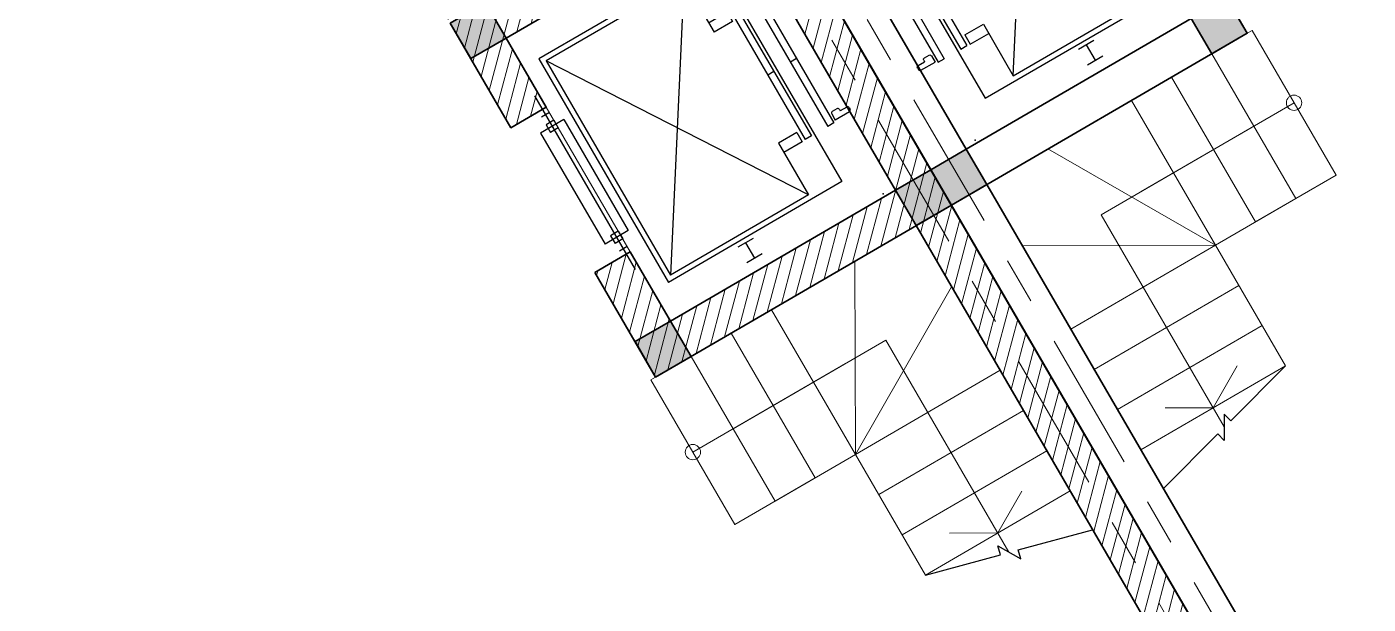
# Model space of a CAD drawing. Header units: millimetres. Extents: x 567980 to 569372, y 2065777 to 2066674.
# Drawn here: x 568860.16 to 568867.37, y 2066166.24 to 2066169.34 of the extents above; entities that cross this region are included whole.
import ezdxf

# ---------------------------------------------------------------- set-up
doc = ezdxf.new("R2010")
doc.units = ezdxf.units.MM
doc.linetypes.add('CENTER', pattern=[3, 1.5, -0.5, 0.5, -0.5])
for name, color, linetype, lineweight in [('A-COT VACH', 2, 'Continuous', 35), ('A-HATCH', 251, 'Continuous', 5), ('A-NET CAT', 214, 'Continuous', 30), ('A-NET THAY', 125, 'Continuous', 18), ('A-NOI THAT', 44, 'Continuous', 9), ('A-TRUC', 250, 'CENTER', 5), ('A-TUONG', 255, 'Continuous', 35), ('boDnv', 54, 'Continuous', 25)]:
    doc.layers.add(name, color=color, linetype=linetype, lineweight=lineweight)
for name, color, linetype in [('A-NOITHAT', 252, 'Continuous'), ('ChiaLo', 128, 'CENTER'), ('LoLK', 6, 'Continuous')]:
    doc.layers.add(name, color=color, linetype=linetype)

# ---------------------------------------------------------------- blocks, each defined once
blk = doc.blocks.new('NEN')
at = {"layer": 'ChiaLo', "ltscale": 5}
blk.add_lwpolyline([(173.8139917617664, -213.9252252418082), (163.7664364567026, -196.6322604177985)], dxfattribs=at)
at = {"layer": 'LoLK'}
for points in [[(168.954325904022, -193.6179938262794), (163.7664364569355, -196.6322604177985), (173.8139917618828, -213.9252252415754), (179.0018812089693, -210.9109586507548)], [(163.7664364570519, -196.6322604175657), (156.8492505273316, -200.651282539824), (166.8968058320461, -217.9442473638337), (173.8139917619992, -213.9252252413426)]]:
    blk.add_lwpolyline(points, close=True, dxfattribs=at)
blk = doc.blocks.new('NEN B')
at = {"layer": 'LoLK'}
for points in [[(-112.6872999265324, 20.00000000046566), (-120.6872999267653, 20.00000000023283), (-120.6872999269981, 2.328306436538696e-10), (-112.6872999265324, 2.328306436538696e-10)], [(-106.6872999265324, 20.00000000023283), (-112.6872999265324, 20.00000000023283), (-112.6872999265324, 2.328306436538696e-10), (-106.6872999269981, -4.656612873077393e-10)]]:
    blk.add_lwpolyline(points, close=True, dxfattribs=at)
blk = doc.blocks.new('AP11B2')
at = {"layer": 'A-NOITHAT'}
for p, q in [((-435.0000000009313, 1391.603832304027), (-435.0000000009313, 1441.603832304019)), ((-385.0000000009313, 1391.603832304027), (-385.0000000009313, 1441.603832304019)), ((-335.0000000009313, 1441.603832304019), (-385.0000000009313, 1441.603832304019)), ((359.9999999990687, 1491.603832304019), (-360.0000000009313, 1491.603832304019)), ((-360.0000000009313, 1341.603832304019), (-360.0000000009313, 1491.603832304019)), ((-335.0000000009313, 1391.603832304027), (-335.0000000009313, 1441.603832304019)), ((384.9999999990687, 1441.603832304019), (334.9999999990687, 1441.603832304019)), ((334.9999999990687, 1391.603832304027), (334.9999999990687, 1441.603832304019)), ((359.9999999990687, 1341.603832304019), (359.9999999990687, 1491.603832304019)), ((384.9999999990687, 1391.603832304027), (384.9999999990687, 1441.603832304019)), ((434.9999999990687, 1391.603832304027), (434.9999999990687, 1441.603832304019)), ((557.9627270745113, 1416.603832304019), (-568.2546845125034, 1416.603832304019)), ((-335.0000000009313, 1391.603832304027), (-385.0000000009313, 1391.603832304027)), ((384.9999999990687, 1391.603832304027), (334.9999999990687, 1391.603832304027)), ((-725.0000000009313, 166.1255714344661), (-725.0000000009313, 1291.603832304019)), ((724.9999999990687, 1291.603832304019), (-725.0000000009313, 1291.603832304019)), ((359.9999999990687, 1341.603832304019), (-360.0000000009313, 1341.603832304019)), ((724.9999999990687, 166.1255714344588), (724.9999999990687, 1291.603832304019)), ((-695.0000000009313, 366.1255714344516), (-695.0000000009313, 1261.603832304019)), ((694.9999999990687, 1261.603832304019), (-695.0000000009313, 1261.603832304019)), ((694.9999999990687, 366.1255714344516), (-695.0000000009313, 1261.603832304019)), ((-695.0000000009313, 366.1255714344516), (694.9999999990687, 1261.603832304019)), ((694.9999999990687, 366.1255714344516), (694.9999999990687, 1261.603832304019)), ((-850.0000000009313, 757.1255714344661), (-850.0000000009313, 857.1255714344661)), ((-750.0000000009313, 757.1255714344661), (-750.0000000009313, 857.1255714344661)), ((749.9999999990687, 757.1255714344661), (749.9999999990687, 857.1255714344661)), ((849.9999999990687, 757.1255714344661), (849.9999999990687, 857.1255714344661)), ((-750.0000000009313, 807.1255714344588), (-850.0000000009313, 807.1255714344588)), ((749.9999999990687, 807.1255714344588), (849.9999999990687, 807.1255714344516)), ((-360.0000000009313, 366.1255714344516), (-695.0000000009313, 366.1255714344516)), ((-420.0000000009313, 246.1255714344588), (-420.0000000009313, 366.1255714344516)), ((-360.0000000009313, 246.1255714344588), (-360.0000000009313, 366.1255714344516)), ((694.9999999990687, 366.1255714344516), (359.9999999990687, 366.1255714344516)), ((359.9999999990687, 246.1255714344516), (359.9999999990687, 366.1255714344516)), ((419.9999999990687, 246.1255714344516), (419.9999999990687, 366.1255714344516)), ((-360.0000000009313, 246.1255714344588), (-420.0000000009313, 246.1255714344588)), ((417.3913043467328, 226.1255714344588), (-417.3913043485954, 226.1255714344661)), ((-417.3913043485954, 186.1255714344588), (-417.3913043485954, 226.1255714344661)), ((-9.313225746154785e-10, 186.1255714344516), (-9.313225746154785e-10, 226.1255714344661)), ((419.9999999990687, 246.1255714344516), (359.9999999990687, 246.1255714344516)), ((417.3913043467328, 186.1255714344516), (417.3913043467328, 226.1255714344588)), ((724.9999999990687, 166.1255714344588), (-725.0000000009313, 166.1255714344661)), ((417.3913043467328, 186.1255714344516), (-417.3913043485954, 186.1255714344588)), ((417.3913043467328, 79.48334088382398), (-417.3913043485954, 79.48334088382398)), ((-417.3913043485954, 39.48334088382398), (-417.3913043485954, 79.48334088382398)), ((-9.313225746154785e-10, 39.48334088382398), (-9.313225746154785e-10, 79.48334088382398)), ((417.3913043467328, 39.48334088382398), (417.3913043467328, 79.48334088382398)), ((417.3913043467328, 39.48334088382398), (-417.3913043485954, 39.48334088382398)), ((-407.3913043476641, -66.86999999999534), (-407.3913043476641, 25)), ((-367.3913043485954, 25), (-407.3913043476641, 25)), ((-357.3913043485954, -15), (-357.3913043485954, 15)), ((357.3913043467328, -15), (357.3913043467328, 15)), ((407.3913043458015, 25), (367.3913043467328, 25)), ((407.3913043458015, -66.86999999999534), (407.3913043458015, 25)), ((-377.3913043476641, -66.86999999999534), (-377.3913043476641, -24.99999999999272)), ((-367.3913043485954, -24.99999999999272), (-377.3913043476641, -24.99999999999272)), ((377.3913043458015, -24.99999999999272), (367.3913043467328, -24.99999999999272)), ((377.3913043458015, -66.86999999999534), (377.3913043458015, -24.99999999999272)), ((-387.3913043485954, -76.86999999999534), (-397.3913043485954, -76.86999999999534)), ((397.3913043467328, -76.86999999999534), (387.3913043467328, -76.86999999999534))]:
    blk.add_line(p, q, dxfattribs=at)
for centre, start, end in [((-367.3913043485954, 15), 0, 90), ((367.3913043467328, 15), 90, 180), ((-397.3913043485954, -66.86999999999534), 180, 270), ((-387.3913043485954, -66.86999999999534), 270, 0), ((-367.3913043485954, -15), 270, 0), ((367.3913043467328, -15), 180, 270), ((387.3913043467328, -66.86999999999534), 180, 270), ((397.3913043467328, -66.86999999999534), 270, 0)]:
    blk.add_arc(centre, 10, start, end, dxfattribs=at)
for p in [(-900.0000000009313, 0), (899.9999999990687, 0)]:
    blk.add_point(p, dxfattribs=at)
blk = doc.blocks.new('cot 220')
at = {"layer": 'A-COT VACH'}
h = blk.add_hatch(color=256, dxfattribs=at)
h.dxf.hatch_style = 1
h.paths.add_polyline_path([(110.0000037951395, 109.9999999980937), (-109.9999962048605, 109.9999999980937), (-109.9999962048605, -110.0000000019063), (110.0000037951395, -110.0000000019063)])
blk.add_lwpolyline([(-109.9999962048605, -110.0000000019063), (110.0000037951395, -110.0000000019063), (110.0000037951395, 109.9999999980937), (-109.9999962048605, 109.9999999980937)], close=True, dxfattribs=at)
blk = doc.blocks.new('MB T1 T1 N')
at = {"layer": 'A-HATCH'}
h = blk.add_hatch(dxfattribs=at)
h.set_pattern_fill('ANSI31', color=256, scale=0.5)
h.set_pattern_definition([(45, (-245.6974602016853, -2), (-0.04419417382415922, 0.04419417382415922), [])])
h.paths.add_polyline_path([(-5.780000000144355, -2.219995999941602), (-5.149999999906868, -2.219995999941602), (-5.149999999906868, -2), (-6.000000000116415, -2), (-6.000000000116415, -4), (-5.780000000144355, -4)])
h.paths.add_polyline_path([(-5.780000000144355, -5.199999999953434), (-6.000000000116415, -5.199999999953434), (-6.000000000116415, -8.205005490453914), (-5.780000000144355, -8.205005490453914)])
h.paths.add_polyline_path([(-5.780000000144355, -12.38999600009993), (-5.650000000139698, -12.38999600009993), (-5.650000000139698, -12.76999199995771), (-5.780000000144355, -12.76999199995771), (-5.780000000144355, -12.87999200006016), (-5.540000000153668, -12.87999200006016), (-5.540000000153668, -12.27999599999748), (-5.780000000144355, -12.27999599999748), (-5.780000000144355, -11.80500549031422), (-6.000000000116415, -11.80500549031422), (-6.000000000116415, -13.28999600000679), (-5.780000000144355, -13.28999600000679)])
h.paths.add_polyline_path([(-5.780000000144355, -14.18999600014649), (-6.000000000116415, -14.18999600014649), (-6.000000000116415, -17.11000000010245), (-4.855000000097789, -17.11000000010245), (-4.855000000097789, -16.77999599999748), (-5.780000000144355, -16.77999599999748)])
h.paths.add_polyline_path([(0, -7.729995999950916), (-0.2199999999720603, -7.729995999950916), (-0.2199999999720603, -12.49999599996954), (-0.1099999999860302, -12.49999599996954), (-0.1099999999860302, -16.77999599999748), (-1.255000000004657, -16.77999599999748), (-1.255000000004657, -17.10999600007199), (0, -17.10999600007199)])
h.paths.add_polyline_path([(0, -5.529995999997482), (-1.839999999967404, -5.529995999997482), (-1.839999999967404, -6.17999600013718), (-1.619999999995343, -6.17999600013718), (-1.619999999995343, -5.749995999969542), (-0.2199999999720603, -5.749995999969542), (-0.2199999999720603, -7.509995999978855), (-1.619999999995343, -7.509995999978855), (-1.619999999995343, -7.079996000044048), (-1.839999999967404, -7.079996000044048), (-1.839999999967404, -7.729995999950916), (0, -7.729995999950916)])
h.paths.add_polyline_path([(0, -2), (-0.8999999999068677, -2), (-0.8999999999068677, -2.219995999941602), (-0.1099999999860302, -2.219995999941602), (-0.1099999999860302, -3.820000000065193), (-1.729999999981374, -3.820000000065193), (-1.729999999981374, -3.119997596601024), (-1.839999999967404, -3.119997469708323), (-1.839999999967404, -4.03000000002794), (-1.729999999981374, -4.03000000002794), (-1.729999999981374, -3.930000000167638), (-0.1099999999860302, -3.930000000167638), (-0.1099999999860302, -5.529995999997482), (0, -5.529995999997482)])
h.paths.add_polyline_path([(-1.5, -2), (-2.349999999976717, -2), (-2.349999999976717, -2.219996893312782), (-1.839999999967404, -2.219997469801456), (-1.839999999967404, -2.319997596554458), (-1.729999999981374, -2.319997596554458), (-1.729999999981374, -2.219997596694157), (-1.5, -2.21999793080613)])
h.paths.add_polyline_path([(-1.729999999981374, -4.830000000074506), (-1.839999999967404, -4.830000000074506), (-1.839999999967404, -5.529995999997482), (-1.729999999981374, -5.529995999997482)], flags=17)
h.paths.add_polyline_path([(-0.3499999999767169, -4.859996000071988), (-0.1099999999860302, -4.859996000071988), (-0.1099999999860302, -4.729995999950916), (-0.4599999999627471, -4.729995999950916), (-0.4599999999627471, -5.529995999997482), (-0.3499999999767169, -5.529995999997482)], flags=17)
at = {"layer": 'A-NET CAT'}
blk.add_lwpolyline([(-1.119999999995343, -9.379713737871498), (-0.7168689490063116, -9.487732377601787), (-0.7039279966847971, -9.439436086220667), (-0.6332173185655847, -9.561910573393106), (-0.6202763663604856, -9.513614282011986), (-0.2201106759021059, -9.620838355505839)], dxfattribs=at)
at = {"layer": 'A-NET THAY', "ltscale": 100}
for p, q in [((-1.619999999995343, -7.079996000044048), (-1.619999999995343, -6.17999600013718)), ((-1.619999999995343, -8.629713737871498), (-1.619999999995343, -7.729999999981374)), ((-1.369999999995343, -8.629713737871498), (-1.369999999995343, -7.729999999981374)), ((-1.119999999995343, -8.629713737871498), (-0.6006710005458444, -7.729548536241055)), ((-1.119999999995343, -8.629713737871498), (-1.119999999995343, -7.729999999981374)), ((-1.119999999878928, -8.629713737871498), (-0.2199999999720603, -8.110098495613784)), ((-1.869999999995343, -8.629713737871498), (-1.369999999995343, -8.629713737871498)), ((-1.619999999995343, -8.629713737871498), (-1.119999999995343, -8.629713737871498)), ((-1.119999999995343, -8.629713737871498), (-1.119999999995343, -9.379713737871498)), ((-1.119999999995343, -8.629713737871498), (-0.2199999999720603, -8.629713737871498)), ((-1.119999999995343, -8.879713737871498), (-0.2199999999720603, -8.879713737871498)), ((-1.119999999995343, -9.129713737871498), (-0.2199999999720603, -9.129713737871498)), ((-1.119999999995343, -9.379713737871498), (-0.2199999999720603, -9.379713737871498))]:
    blk.add_line(p, q, dxfattribs=at)
at = {"layer": 'A-NET THAY', "color": 251, "ltscale": 10}
for p, q in [((-1.869999999995343, -8.179856868926436), (-0.9199999999254942, -8.179856868926436)), ((-1.619999999995343, -8.179856868926436), (-0.6699999999254942, -8.179856868926436)), ((-0.6699999999254942, -9.498201100388542), (-0.6699999999254942, -8.179856868926436))]:
    blk.add_line(p, q, dxfattribs=at)
at = {"layer": 'A-NET THAY', "ltscale": 100}
blk.add_lwpolyline([(-1.869999999995343, -8.629713737871498), (-1.869999999995343, -7.729999999981374), (-1.839999999967404, -7.729999999981374)], dxfattribs=at)
at = {"layer": 'A-NET THAY', "ltscale": 10}
blk.add_lwpolyline([(-0.4458215810591355, -9.249713737983257), (-0.6699999999254942, -9.379713737871498), (-0.8941784187918529, -9.249713737983257)], dxfattribs=at)
blk.add_circle((-1.869999999995343, -8.179856868926436), 0.04118169652319921, dxfattribs=at)
at = {"layer": 'A-NET THAY', "ltscale": 100}
for p in [(-1.869999999995343, -8.629713737871498), (-1.869999999995343, -8.629713737871498), (-1.619999999995343, -8.629713737871498), (-1.619999999995343, -8.629713737871498), (-1.369999999995343, -8.629713737871498), (-1.369999999995343, -8.629713737871498)]:
    blk.add_point(p, dxfattribs=at)
at = {"layer": 'A-TRUC', "ltscale": 0.5}
blk.add_line((-0.1099999999860302, -16.88999600009993), (-0.1099999999860302, -2.109996000071988), dxfattribs=at)
at = {"layer": 'A-TUONG'}
for p, q in [((0, -17.10999600007199), (0, -2)), ((-0.2199999999720603, -12.49999599996954), (-0.2199999999720603, -7.729995999950916))]:
    blk.add_line(p, q, dxfattribs=at)
at = {"layer": 'A-TUONG', "ltscale": 100}
blk.add_lwpolyline([(-1.839999999967404, -7.079996000044048), (-1.839999999967404, -7.729995999950916), (0, -7.729995999950916), (0, -5.529995999997482), (-1.839999999967404, -5.529995999997482), (-1.839999999967404, -6.17999600013718), (-1.619999999995343, -6.17999600013718), (-1.619999999995343, -5.749995999969542), (-0.2199999999720603, -5.749995999969542), (-0.2199999999720603, -7.509995999978855), (-1.619999999995343, -7.509995999978855), (-1.619999999995343, -7.079996000044048)], close=True, dxfattribs=at)
at = {"layer": 'Defpoints'}
blk.add_lwpolyline([(-6.000000000116415, -17.00000093597919), (0, -17.00000093597919), (0, -2), (-6.000000000116415, -2)], close=True, dxfattribs=at)
at = {"layer": 'A-COT VACH', "xscale": -0.001, "yscale": 0.001, "zscale": 0.001}
for p in [(-1.729999996139668, -5.639992000069469), (-1.729999996139668, -7.620000000111759), (-0.1099999961443245, -7.620000000111759)]:
    blk.add_blockref('cot 220', p, dxfattribs=at)
at = {"layer": 'A-NOI THAT', "linetype": 'Continuous', "xscale": 0.0009583333333333349, "yscale": 0.0009583333333333349, "zscale": 0.0009583333333333349, "rotation": 90}
blk.add_blockref('AP11B2', (-0.2863796607125551, -6.629996000090614), dxfattribs=at)
blk = doc.blocks.new('MBT1 A1')
at = {"layer": 'A-NET CAT'}
blk.add_lwpolyline([(1.120000000111759, -9.379713737638667), (0.7168689491227269, -9.487732377136126), (0.7039279968012124, -9.439436085987836), (0.633217318682, -9.561910572927445), (0.6202763663604856, -9.513614281779155), (0.2201106760185212, -9.620838355505839)], dxfattribs=at)
at = {"layer": 'A-NET THAY', "ltscale": 100}
for p, q in [((1.120000000111759, -8.629713737638667), (0.6006710005458444, -7.729548536008224)), ((1.120000000111759, -8.629713737638667), (1.120000000111759, -7.729999999748543)), ((1.369999999878928, -8.629713737638667), (1.370000000111759, -7.729999999981374)), ((1.619999999878928, -8.629713737638667), (1.619999999878928, -7.729999999748543)), ((1.120000000111759, -8.629713737638667), (0.2199999999720603, -8.110098495380953)), ((1.120000000111759, -8.629713737638667), (0.220000000204891, -8.629713737871498)), ((1.120000000111759, -8.629713737638667), (1.120000000111759, -9.379713737638667)), ((1.619999999878928, -8.629713737638667), (1.120000000111759, -8.629713737638667)), ((1.869999999878928, -8.629713737638667), (1.369999999878928, -8.629713737638667)), ((1.119999999878928, -8.879713737638667), (0.220000000204891, -8.879713737638667)), ((1.120000000111759, -9.129713737871498), (0.220000000204891, -9.129713737638667)), ((1.120000000111759, -9.379713737638667), (0.2199999999720603, -9.379713737871498))]:
    blk.add_line(p, q, dxfattribs=at)
at = {"layer": 'A-NET THAY', "color": 251, "ltscale": 10}
for p, q in [((1.620000000111759, -8.179856868926436), (0.6699999999254942, -8.179856868693605)), ((0.6700000001583248, -9.49820109992288), (0.6699999999254942, -8.179856868693605)), ((1.869999999878928, -8.179856868693605), (0.9199999999254942, -8.179856868693605))]:
    blk.add_line(p, q, dxfattribs=at)
at = {"layer": 'A-NET THAY', "ltscale": 100}
blk.add_lwpolyline([(1.869999999878928, -8.629713737638667), (1.869999999878928, -7.729999999981374), (1.840000000083819, -7.729999999748543)], dxfattribs=at)
at = {"layer": 'A-NET THAY', "ltscale": 10}
blk.add_lwpolyline([(0.4458215811755508, -9.249713737517595), (0.6699999999254942, -9.379713737638667), (0.8941784189082682, -9.249713737517595)], dxfattribs=at)
blk.add_circle((1.869999999878928, -8.179856868693605), 0.04118169652319922, dxfattribs=at)
at = {"layer": 'A-NET THAY', "ltscale": 100}
for p in [(1.369999999878928, -8.629713737638667), (1.369999999878928, -8.629713737638667), (1.619999999878928, -8.629713737638667), (1.619999999878928, -8.629713737638667), (1.869999999878928, -8.629713737638667), (1.869999999878928, -8.629713737638667)]:
    blk.add_point(p, dxfattribs=at)
at = {"layer": 'A-TRUC', "ltscale": 0.5}
blk.add_line((0.1100000001024455, -16.8899959998671), (0.1099999998696148, -2.109995999606326), dxfattribs=at)
at = {"layer": 'A-TUONG'}
for p, q in [((0, -17.10999999986961), (0, -2)), ((0.2199999999720603, -12.49999599996954), (0.2199999999720603, -7.729995999950916))]:
    blk.add_line(p, q, dxfattribs=at)
at = {"layer": 'A-TUONG', "ltscale": 100}
blk.add_lwpolyline([(1.840000000083819, -7.079995999811217), (1.840000000083819, -7.729995999718085), (0, -7.729995999718085), (0, -5.529995999764651), (1.839999999850988, -5.529995999997482), (1.840000000083819, -6.179995999904349), (1.619999999878928, -6.179995999671519), (1.619999999878928, -5.749995999736711), (0.2199999999720603, -5.749995999736711), (0.2199999999720603, -7.509995999978855), (1.620000000111759, -7.509995999746025), (1.619999999878928, -7.079995999811217)], close=True, dxfattribs=at)
at = {"layer": 'A-COT VACH', "xscale": 0.001, "yscale": 0.001, "zscale": 0.001}
for p in [(0.1099999963771552, -7.619999999878928), (1.729999996256083, -7.619999999878928)]:
    blk.add_blockref('cot 220', p, dxfattribs=at)
at = {"layer": 'A-NOI THAT', "linetype": 'Continuous', "xscale": -0.0009583333333333351, "yscale": 0.0009583333333333351, "zscale": 0.0009583333333333339, "rotation": 270}
blk.add_blockref('AP11B2', (0.2863796604797244, -6.629995999624953), dxfattribs=at)
blk = doc.blocks.new('MBT1 B')
at = {"layer": 'LoLK'}
for name, p in [('NEN B', (2.328306436538696e-10, 2.328306436538696e-10)), ('MB T1 T1 N', (-112.6872999258339, 20.00000000046566)), ('MBT1 A1', (-112.6872999246698, 20.00000400748104))]:
    blk.add_blockref(name, p, dxfattribs=at)

msp = doc.modelspace()

# ---------------------------------------------------------------- block references
at = {"layer": 'boDnv'}
msp.add_blockref('NEN', (568697.4807461541, 2066371.697269554), dxfattribs=at)

# ---------------------------------------------------------------- next in the draw order: block references
at = {"layer": 'LoLK', "rotation": 30.15743675345276}
msp.add_blockref('MBT1 B', (568968.7296135384, 2066214.383638295), dxfattribs=at)

doc.saveas('drawing.dxf')
